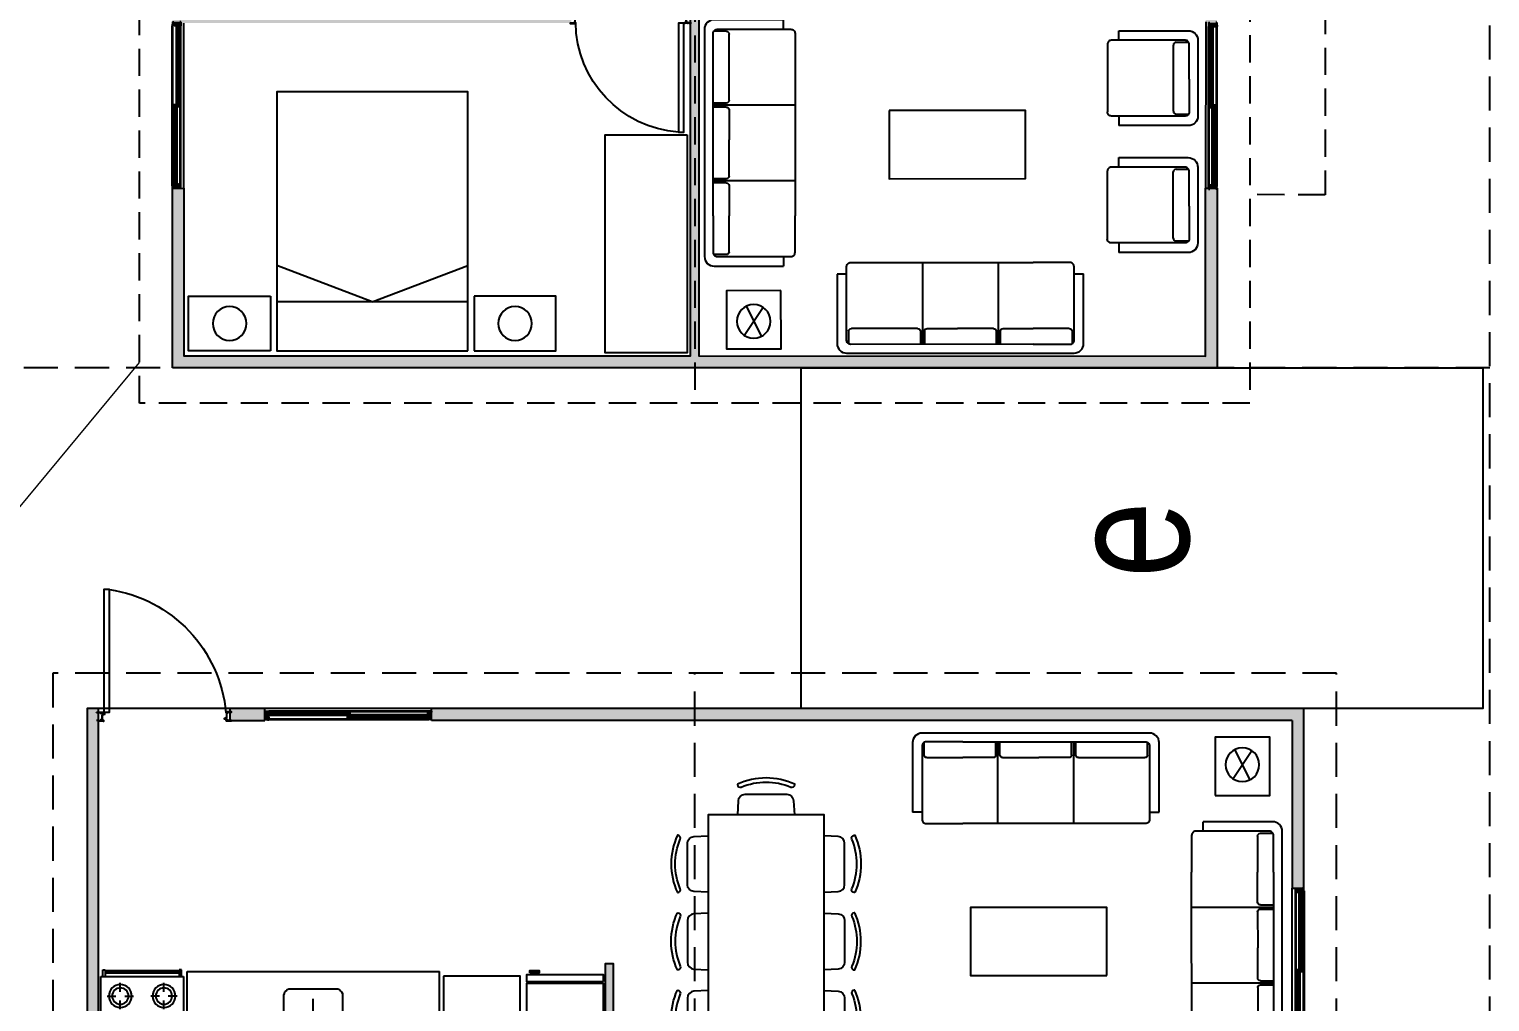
# Model space of a CAD drawing. Header units: inches. Extents: x 203 to 1065, y -1127 to 921.
# Drawn here: x 750.8 to 761.51, y 653.99 to 661.13 of the extents above; entities that cross this region are included whole.
import ezdxf

# ---------------------------------------------------------------- set-up
doc = ezdxf.new("R2010")
doc.units = ezdxf.units.IN
doc.header["$MEASUREMENT"] = 0
doc.linetypes.add('DASHED2', pattern=[0.375, 0.25, -0.125])
doc.linetypes.add('HIDDEN', pattern=[0.375, 0.25, -0.125])
for name, color, linetype in [('4-PUERTA', 3, 'Continuous'), ('4-Ventana', 7, 'Continuous'), ('7-TECHO', 3, 'Continuous'), ('8-MUROS', 4, 'Continuous'), ('9-Equipamiento', 8, 'Continuous'), ('CURVAS', 32, 'Continuous'), ('D2', 40, 'Continuous'), ('D4', 210, 'Continuous'), ('Estacionamiento', 8, 'Continuous'), ('Mobiliario', 8, 'Continuous')]:
    doc.layers.add(name, color=color, linetype=linetype)
doc.layers.add('Limite terrenos', color=2, linetype='DASHED2', transparency=0.4)
doc.styles.add('TECHNICLITE', font='techl___.ttf')

# ---------------------------------------------------------------- blocks, each defined once
blk = doc.blocks.new('PERFIL VENTANA')
for p, q in [((0, 0.03), (0.019, 0.03)), ((0, 0.03), (0, 0.022)), ((0.001, 0.022), (0, 0.022)), ((0.001, 0.028), (0.001, 0.022)), ((0.001, 0.028), (0.007, 0.028)), ((0.007, -0.028), (0.007, 0.028)), ((0.008, 0.013), (0.008, 0.028)), ((0.008, 0.028), (0.02, 0.028)), ((0.008, 0.013), (0.028, 0.013)), ((0.008, -0.012), (0.008, 0.012)), ((0.008, 0.012), (0.029, 0.012)), ((0.019, 0.034), (0.03, 0.034)), ((0.019, 0.034), (0.019, 0.03)), ((0.02, 0.032), (0.02, 0.028)), ((0.02, 0.032), (0.03, 0.032)), ((0.023, 0.017), (0.023, 0.018)), ((0.023, 0.018), (0.029, 0.018)), ((0.023, 0.017), (0.028, 0.017)), ((0.03, 0.034), (0.03, 0.032)), ((0.001, -0.022), (0, -0.022)), ((0, -0.03), (0, -0.022)), ((0, -0.03), (0.03, -0.03)), ((0.001, -0.028), (0.001, -0.022)), ((0.001, -0.028), (0.007, -0.028)), ((0.008, -0.012), (0.029, -0.012)), ((0.008, -0.028), (0.008, -0.013)), ((0.008, -0.013), (0.028, -0.013)), ((0.008, -0.028), (0.019, -0.028)), ((0.02, -0.026), (0.019, -0.026)), ((0.019, -0.028), (0.019, -0.026)), ((0.02, -0.028), (0.02, -0.026)), ((0.02, -0.028), (0.03, -0.028)), ((0.023, -0.017), (0.023, -0.018)), ((0.023, -0.017), (0.028, -0.017)), ((0.023, -0.018), (0.029, -0.018)), ((0.03, -0.03), (0.03, -0.028))]:
    blk.add_line(p, q)
for centre, radius, start, end in [((0.026, 0.015), 0.00298, 322.3763, 37.6237), ((0.026, 0.015), 0.00441, 312.5645, 47.4355), ((0.026, -0.015), 0.00298, 322.3763, 37.6237), ((0.026, -0.015), 0.00441, 312.5645, 47.4355)]:
    blk.add_arc(centre, radius, start, end)
blk = doc.blocks.new('PERFIL VENTANA2')
for p, q in [((0, 0.007), (-0.033, 0.007)), ((-0.033, 0.007), (-0.033, 0.005)), ((-0.033, 0.005), (-0.032, 0.005)), ((-0.033, 0), (-0.032, 0)), ((-0.033, -0.007), (-0.033, 0)), ((-0.023, 0.006), (-0.032, 0.006)), ((-0.032, 0.006), (-0.032, 0.005)), ((-0.032, -0.006), (-0.032, 0)), ((-0.023, -0.006), (-0.023, 0.006)), ((-0.021, -0.006), (-0.021, 0.006)), ((-0.009, 0.006), (-0.021, 0.006)), ((-0.009, -0.006), (-0.009, 0.006)), ((-0.007, -0.006), (-0.007, 0.006)), ((-0.001, 0.006), (-0.007, 0.006)), ((-0.001, 0.006), (-0.001, -0.006)), ((0, 0.007), (0, -0.007)), ((0, -0.007), (-0.033, -0.007)), ((-0.023, -0.006), (-0.032, -0.006)), ((-0.009, -0.006), (-0.021, -0.006)), ((-0.001, -0.006), (-0.007, -0.006))]:
    blk.add_line(p, q)
blk = doc.blocks.new('VENTANA C1')
for p, q in [((0.017, 0.022), (0.017, 0.019)), ((0.017, 0.022), (0.05, 0.022)), ((0.017, 0.019), (0.018, 0.019)), ((0.017, 0.011), (0.018, 0.011)), ((0.017, 0.011), (0.017, 0.007)), ((0.017, 0.007), (0.05, 0.007)), ((0.018, 0.021), (0.018, 0.019)), ((0.018, 0.021), (0.031, 0.021)), ((0.018, 0.011), (0.018, 0.009)), ((0.018, 0.009), (0.031, 0.009)), ((0.031, 0.009), (0.031, 0.021)), ((0.032, 0.009), (0.032, 0.021)), ((0.032, 0.021), (0.038, 0.021)), ((0.032, 0.009), (0.038, 0.009)), ((0.038, 0.009), (0.038, 0.021)), ((0.04, 0.009), (0.04, 0.021)), ((0.04, 0.021), (0.049, 0.021)), ((0.04, 0.009), (0.049, 0.009)), ((0.049, 0.021), (0.049, 0.02)), ((0.05, 0.02), (0.049, 0.02)), ((0.05, 0.015), (0.049, 0.015)), ((0.049, 0.009), (0.049, 0.015)), ((0.05, 0.022), (0.05, 0.02)), ((0.05, 0.007), (0.05, 0.015)), ((1.168, -0.007), (1.168, -0.015)), ((1.201, -0.007), (1.168, -0.007)), ((1.168, -0.02), (1.169, -0.02)), ((1.168, -0.022), (1.168, -0.02)), ((1.201, -0.022), (1.168, -0.022)), ((1.169, -0.009), (1.169, -0.015)), ((1.178, -0.009), (1.169, -0.009)), ((1.169, -0.021), (1.169, -0.02)), ((1.178, -0.021), (1.169, -0.021)), ((1.178, -0.009), (1.178, -0.021)), ((1.18, -0.009), (1.18, -0.021)), ((1.186, -0.009), (1.18, -0.009)), ((1.186, -0.021), (1.18, -0.021)), ((1.186, -0.009), (1.186, -0.021)), ((1.2, -0.009), (1.187, -0.009)), ((1.187, -0.009), (1.187, -0.021)), ((1.2, -0.021), (1.187, -0.021)), ((1.2, -0.011), (1.2, -0.009)), ((1.201, -0.011), (1.2, -0.011)), ((1.2, -0.021), (1.2, -0.019)), ((1.201, -0.019), (1.2, -0.019)), ((1.201, -0.011), (1.201, -0.007)), ((1.201, -0.022), (1.201, -0.019))]:
    blk.add_line(p, q)
for points in [[(0.607, 0.006), (0.615, 0.006), (0.615, -0.007), (0.607, -0.007)], [(0.608, 0.005), (0.614, 0.005), (0.614, -0.005), (0.608, -0.005)]]:
    blk.add_lwpolyline(points, close=True)
at = {"layer": '4-Ventana', "color": 8}
for p, q in [((0.008, 0.003), (0.607, 0.003)), ((0.02, 0.028), (1.202, 0.028)), ((0.03, 0.034), (1.192, 0.034)), ((0.615, 0.003), (1.214, 0.003)), ((0.008, -0.003), (0.607, -0.003)), ((0.02, -0.026), (1.202, -0.026)), ((0.03, -0.03), (1.192, -0.03)), ((0.615, -0.003), (1.214, -0.003))]:
    blk.add_line(p, q, dxfattribs=at)
at = {"layer": '4-Ventana'}
for points in [[(0.046, 0.02), (0.587, 0.02), (0.587, 0.015), (0.046, 0.015)], [(0.625, -0.015), (1.174, -0.015), (1.174, -0.02), (0.625, -0.02)]]:
    blk.add_lwpolyline(points, close=True, dxfattribs=at)
for name, p in [('PERFIL VENTANA', (0, 0)), ('PERFIL VENTANA2', (0.615, 0.015))]:
    blk.add_blockref(name, p)
at = {"xscale": -1}
blk.add_blockref('PERFIL VENTANA', (1.222, 0), dxfattribs=at)
at = {"rotation": 180}
blk.add_blockref('PERFIL VENTANA2', (0.598, -0.015), dxfattribs=at)
blk = doc.blocks.new('PERFIL PUERTA 1')
for p, q in [((-0.002, 0.04), (0.005, 0.04)), ((-0.002, 0.001), (-0.002, 0.002)), ((0, 0), (-0.002, 0)), ((-0.002, 0), (-0.002, 0)), ((0, 0), (-0.002, 0)), ((0, 0.038), (0.005, 0.038)), ((0, 0.032), (0, 0.038)), ((0, 0.032), (0.041, 0.032)), ((0, 0.024), (0, 0.031)), ((0.042, 0.031), (0, 0.031)), ((0, 0.024), (0.01, 0.024)), ((0, 0.013), (0, 0.023)), ((0.01, 0.023), (0, 0.023)), ((0, 0.009), (0, 0.014)), ((0, 0.001), (0, 0.009)), ((0, 0.001), (0.001, 0.001)), ((0, 0), (0, -0.009)), ((0.001, 0.001), (0.001, -0.009)), ((0.005, 0.038), (0.005, 0.04)), ((0.01, 0.023), (0.01, 0.024)), ((0.037, 0.038), (0.037, 0.04)), ((0.037, 0.04), (0.048, 0.04)), ((0.037, 0.038), (0.041, 0.038)), ((0.041, 0.032), (0.041, 0.038)), ((0.042, 0.031), (0.042, 0.038)), ((0.042, 0.038), (0.058, 0.038)), ((0.046, 0.055), (0.049, 0.055)), ((0.046, 0.052), (0.046, 0.055)), ((0.046, 0.052), (0.047, 0.052)), ((0.046, 0.046), (0.046, 0.049)), ((0.046, 0.049), (0.047, 0.049)), ((0.046, 0.046), (0.048, 0.046)), ((0.047, 0.053), (0.048, 0.053)), ((0.047, 0.052), (0.047, 0.053)), ((0.047, 0.048), (0.047, 0.049)), ((0.047, 0.048), (0.048, 0.048)), ((0.048, 0.048), (0.048, 0.053)), ((0.048, 0.04), (0.048, 0.046)), ((0.049, 0.04), (0.049, 0.055)), ((0.049, 0.04), (0.059, 0.04)), ((0.05, 0.023), (0.05, 0.024)), ((0.05, 0.024), (0.058, 0.024)), ((0.058, 0.023), (0.05, 0.023)), ((0.056, 0.001), (0.058, 0.001)), ((0.056, 0.001), (0.056, -0.009)), ((0.057, 0.031), (0.057, 0.032)), ((0.057, 0.032), (0.058, 0.032)), ((0.058, 0.031), (0.057, 0.031)), ((0.058, 0.032), (0.058, 0.038)), ((0.058, 0.024), (0.058, 0.031)), ((0.058, 0.013), (0.058, 0.023)), ((0.058, 0.009), (0.058, 0.014)), ((0.058, 0.001), (0.058, 0.009)), ((0.058, 0), (0.058, -0.009)), ((0.058, 0), (0.059, 0)), ((0.059, 0), (0.058, 0)), ((0.059, 0), (0.059, 0)), ((0, -0.009), (0.001, -0.009)), ((0.056, -0.009), (0.058, -0.009))]:
    blk.add_line(p, q)
for radius in [0.00228, 0.00128]:
    blk.add_circle((-0.002, 0.042), radius)
for centre, radius, start, end in [((-0.006, 0.008), 0.004, 15.4778, 15.4778), ((-0.006, 0.04), 0.004, 344.5222, 353.5674), ((-0.001, 0.039), 0.000208, 164.5222, 254.3626), ((-0.002, 0.038), 0.000926, 315.0751, 43.9996), ((-0.001, 0.038), 0.000208, 108.652, 250.079), ((-0.002, 0.037), 0.000926, 316.0004, 45.3053), ((-0.002, 0.035), 0.000926, 315.0751, 47.463), ((-0.001, 0.036), 0.000208, 105.6374, 242.4915), ((-0.002, 0.033), 0.000926, 316.0004, 45.3053), ((-0.001, 0.034), 0.000208, 108.652, 250.079), ((-0.006, 0.032), 0.004, 359.3447, 0.6553), ((-0.001, 0.033), 0.000208, 105.6374, 180.6553), ((-0.002, 0.032), 0.000926, 315.0751, 43.9996), ((-0.001, 0.032), 0.000208, 179.3447, 254.3626), ((-0.002, 0.03), 0.000926, 316.0004, 45.3053), ((-0.001, 0.031), 0.000208, 108.652, 250.079), ((-0.001, 0.029), 0.000208, 105.6374, 242.4915), ((-0.002, 0.028), 0.000926, 315.0751, 47.463), ((-0.001, 0.027), 0.000208, 108.652, 250.079), ((-0.002, 0.026), 0.000926, 316.0004, 45.3053), ((-0.006, 0.024), 0.004, 0, 15.4778), ((-0.001, 0.026), 0.000208, 105.6374, 195.4778), ((-0.006, 0.024), 0.004, 344.5222, 0), ((-0.001, 0.023), 0.000208, 164.5222, 254.3626), ((-0.002, 0.023), 0.000926, 315.0751, 43.9996), ((-0.001, 0.022), 0.000208, 108.652, 250.079), ((-0.002, 0.021), 0.000926, 316.0004, 45.3053), ((-0.002, 0.019), 0.000926, 315.0751, 47.463), ((-0.001, 0.02), 0.000208, 105.6374, 242.4915), ((-0.002, 0.017), 0.000926, 316.0004, 45.3053), ((-0.001, 0.018), 0.000208, 108.652, 250.079), ((-0.001, 0.017), 0.000208, 105.6374, 195.4778), ((-0.006, 0.015), 0.004, 8.6374, 15.4778), ((-0.001, 0.016), 0.000208, 164.5222, 254.3626), ((-0.006, 0.017), 0.004, 344.5222, 351.3626), ((-0.002, 0.015), 0.000926, 315.0751, 43.9996), ((-0.001, 0.014), 0.000208, 108.652, 250.079), ((-0.002, 0.013), 0.000926, 316.0004, 45.3053), ((-0.002, 0.011), 0.000926, 315.0751, 47.463), ((-0.001, 0.012), 0.000208, 105.6374, 242.4915), ((-0.001, 0.01), 0.000208, 108.652, 250.079), ((-0.002, 0.01), 0.000926, 316.0004, 45.3053), ((-0.001, 0.009), 0.000208, 164.5222, 254.3626), ((-0.001, 0.009), 0.000208, 105.6374, 195.4778), ((-0.002, 0.008), 0.000926, 315.0751, 43.9996), ((-0.002, 0.006), 0.000926, 316.0004, 45.3053), ((-0.001, 0.007), 0.000208, 108.652, 250.079), ((-0.001, 0.005), 0.000208, 105.6374, 242.4915), ((-0.002, 0.004), 0.000926, 315.0751, 47.463), ((-0.001, 0.003), 0.000208, 108.652, 250.079), ((-0.002, 0.003), 0.000926, 316.0004, 45.3053), ((-0.001, 0.002), 0.000208, 105.6374, 195.4778), ((-0.006, 0), 0.004, 0, 15.4778), ((0.063, 0.04), 0.004, 186.4326, 195.4778), ((0.06, 0.038), 0.000926, 136.0004, 224.9249), ((0.059, 0.039), 0.000208, 285.6374, 15.4778), ((0.059, 0.038), 0.000208, 289.921, 71.348), ((0.06, 0.037), 0.000926, 134.6947, 223.9996), ((0.059, 0.036), 0.000208, 297.5085, 74.3626), ((0.06, 0.035), 0.000926, 132.537, 224.9249), ((0.059, 0.034), 0.000208, 289.921, 71.348), ((0.06, 0.033), 0.000926, 134.6947, 223.9996), ((0.059, 0.033), 0.000208, 359.3447, 74.3626), ((0.059, 0.032), 0.000208, 285.6374, 0.6553), ((0.06, 0.032), 0.000926, 136.0004, 224.9249), ((0.059, 0.031), 0.000208, 289.921, 71.348), ((0.06, 0.03), 0.000926, 134.6947, 223.9996), ((0.06, 0.028), 0.000926, 132.537, 224.9249), ((0.059, 0.029), 0.000208, 297.5085, 74.3626), ((0.06, 0.026), 0.000926, 134.6947, 223.9996), ((0.059, 0.027), 0.000208, 289.921, 71.348), ((0.059, 0.026), 0.000208, 344.5222, 74.3626), ((0.063, 0.024), 0.004, 164.5222, 180), ((0.059, 0.024), 0.000208, 285.6374, 15.4778), ((0.06, 0.023), 0.000926, 136.0004, 224.9249), ((0.063, 0.025), 0.004, 186.4326, 195.4778), ((0.059, 0.022), 0.000208, 289.921, 71.348), ((0.06, 0.021), 0.000926, 134.6947, 223.9996), ((0.059, 0.02), 0.000208, 297.5085, 74.3626), ((0.06, 0.02), 0.000926, 132.537, 224.9249), ((0.059, 0.019), 0.000208, 289.921, 71.348), ((0.06, 0.018), 0.000926, 134.6947, 223.9996), ((0.06, 0.016), 0.000926, 136.0004, 224.9249), ((0.059, 0.017), 0.000208, 285.6374, 0.6553), ((0.059, 0.017), 0.000208, 359.3447, 74.3626), ((0.06, 0.014), 0.000926, 134.6947, 223.9996), ((0.059, 0.015), 0.000208, 289.921, 71.348), ((0.059, 0.014), 0.000208, 297.5085, 74.3626), ((0.06, 0.013), 0.000926, 132.537, 224.9249), ((0.059, 0.012), 0.000208, 289.921, 71.348), ((0.06, 0.011), 0.000926, 134.6947, 223.9996), ((0.063, 0.009), 0.004, 164.5222, 180), ((0.059, 0.01), 0.000208, 344.5222, 74.3626), ((0.063, 0.009), 0.004, 180, 195.4778), ((0.059, 0.008), 0.000208, 285.6374, 15.4778), ((0.06, 0.007), 0.000926, 136.0004, 224.9249), ((0.059, 0.006), 0.000208, 289.921, 71.348), ((0.06, 0.006), 0.000926, 134.6947, 223.9996), ((0.059, 0.005), 0.000208, 297.5085, 74.3626), ((0.06, 0.004), 0.000926, 132.537, 224.9249), ((0.06, 0.002), 0.000926, 134.6947, 223.9996), ((0.059, 0.003), 0.000208, 289.921, 71.348), ((0.059, 0.001), 0.000208, 344.5222, 74.3626), ((0.063, 0), 0.004, 164.5222, 180), ((0.064, 0.032), 0.004, 179.3447, 180.6553), ((0.064, 0.017), 0.004, 179.3447, 180.6553)]:
    blk.add_arc(centre, radius, start, end)
blk = doc.blocks.new('PERFIL PUERTA')
blk.add_lwpolyline([(0.026, -0.008), (0.026, -0.009), (0.025, -0.008), (0.025, -0.009), (0.024, -0.008), (0.024, -0.009), (0.023, -0.008), (0.023, -0.009), (0.022, -0.008), (0.022, -0.009), (0.021, -0.008), (0.021, -0.009), (0.02, -0.008), (0.02, -0.009), (0.019, -0.008), (0.019, -0.009), (0.018, -0.008), (0.018, -0.009), (0.017, -0.008), (0.017, -0.009), (0.016, -0.008), (0.016, -0.009), (0.015, -0.008), (0.015, -0.009), (0.005, -0.009), (0.004, -0.008), (0.004, -0.009), (0.003, -0.008), (0.003, -0.009), (0.002, -0.008), (0.002, -0.009), (0.001, -0.008), (0.001, -0.009), (0, -0.008), (0, -0.009), (-0.001, -0.008), (-0.001, -0.009), (-0.002, -0.008), (-0.002, -0.009), (-0.003, -0.008), (-0.003, -0.009), (-0.004, -0.008), (-0.004, -0.009), (-0.005, -0.008), (-0.005, -0.009), (-0.006, -0.008), (-0.006, -0.009), (-0.007, -0.008), (-0.007, -0.009), (-0.011, -0.009), (-0.011, -0.012), (-0.008, -0.012, -0.414214), (-0.007, -0.013), (-0.007, -0.013), (-0.016, -0.013, 0.414214), (-0.017, -0.014), (-0.017, -0.019), (-0.015, -0.019), (-0.015, -0.021, -1), (-0.016, -0.021), (-0.016, -0.02), (-0.017, -0.02), (-0.017, -0.026), (-0.016, -0.026), (-0.016, -0.025, -1), (-0.015, -0.025), (-0.015, -0.027), (-0.018, -0.027, -0.414214), (-0.019, -0.026), (-0.019, -0.014, 0.414214), (-0.02, -0.013), (-0.032, -0.013), (-0.032, -0.012, 0.194303), (-0.033, -0.011, 0.403853), (-0.033, -0.008, 0.403853), (-0.033, -0.006, 0.403853), (-0.033, -0.003, 0.403853), (-0.033, -0.001, 0.403853), (-0.033, 0.002, 0.403853), (-0.033, 0.004, 0.403853), (-0.033, 0.007, 0.403853), (-0.033, 0.009, 0.403853), (-0.033, 0.012, 0.403853), (-0.033, 0.014, 0.403853), (-0.033, 0.017, 0.403853), (-0.033, 0.019, 0.403853), (-0.033, 0.022, 0.403853), (-0.033, 0.024, 0.194303), (-0.032, 0.026), (-0.032, 0.027), (-0.031, 0.027), (-0.031, 0.017), (-0.031, 0.001, 0.414214), (-0.03, 0), (-0.025, 0, -0.414214), (-0.025, -0.001), (-0.025, -0.001, -0.414214), (-0.025, -0.001), (-0.031, -0.001), (-0.031, -0.007), (-0.029, -0.007), (-0.029, -0.008), (-0.03, -0.008, 0.414214), (-0.031, -0.009), (-0.031, -0.011, 0.414214), (-0.03, -0.012), (-0.013, -0.012, 0.414214), (-0.012, -0.011), (-0.012, -0.009), (-0.012, -0.008, -0.414214), (-0.011, -0.007), (0.031, -0.007), (0.031, -0.001), (0.025, -0.001, -0.414214), (0.025, -0.001), (0.025, -0.001, -0.414214), (0.025, 0), (0.03, 0, 0.414214), (0.031, 0.001), (0.031, 0.017), (0.031, 0.027), (0.032, 0.027), (0.032, 0.026, 0.194303), (0.033, 0.024, 0.403853), (0.033, 0.022, 0.403853), (0.033, 0.019, 0.403853), (0.033, 0.017, 0.403853), (0.033, 0.014, 0.403853), (0.033, 0.012, 0.403853), (0.033, 0.009, 0.403853), (0.033, 0.007, 0.403853), (0.033, 0.004, 0.403853), (0.033, 0.002, 0.403853), (0.033, -0.001, 0.403853), (0.033, -0.003, 0.403853), (0.033, -0.006, 0.403853), (0.033, -0.008, 0.403853), (0.033, -0.011, 0.194303), (0.032, -0.012), (0.032, -0.013), (0.026, -0.013), (0.026, -0.013, -0.414214), (0.027, -0.012), (0.031, -0.012), (0.031, -0.009), (0.027, -0.009)], format="xyb", close=True)
blk = doc.blocks.new('PUERTA 80 C1')
blk.add_lwpolyline([(-0.047, 0.06), (-0.087, 0.06), (-0.087, 0.86), (-0.047, 0.86)], close=True)
at = {"layer": '4-PUERTA', "color": 9}
blk.add_arc((-0.028, 0.049), 0.813, 94.1302, 179.4639, dxfattribs=at)
at = {"rotation": 90}
blk.add_blockref('PERFIL PUERTA', (-0.855, 0.03), dxfattribs=at)
at = {"xscale": -1, "rotation": 90}
blk.add_blockref('PERFIL PUERTA 1', (0, 0.059), dxfattribs=at)
blk = doc.blocks.new('1sillon3c')
at = {"color": 0}
for p, q in [((0.58, 0.834), (0.58, 0.904)), ((0.16, 0.819), (0.071, 0.819)), ((0.18, 0.799), (0.18, 0.534)), ((0.18, 0.313), (0.18, 0.534)), ((0.16, 0.293), (0.064, 0.293)), ((0.664, 0.278), (0.064, 0.278)), ((0.16, 0.263), (0.071, 0.263)), ((0.18, 0.243), (0.18, -0.022)), ((0.18, -0.243), (0.18, -0.022)), ((0.16, -0.263), (0.064, -0.263)), ((0.664, -0.278), (0.064, -0.278)), ((0.16, -0.293), (0.064, -0.293)), ((0.18, -0.313), (0.18, -0.799)), ((0.16, -0.819), (0.071, -0.819)), ((0.58, -0.834), (0.58, -0.904))]:
    blk.add_line(p, q, dxfattribs=at)
for points in [[(0.58, -0.904), (0.07, -0.904, -0.414214), (0, -0.834), (0, 0.834), (0, 0.834, -0.414214), (0.07, 0.904), (0.58, 0.904, -0.42137)], [(0.064, 0.534), (0.064, 0.804, -0.414214), (0.094, 0.834), (0.634, 0.834, -0.414214), (0.664, 0.804)], [(0.664, 0.804), (0.664, 0.534, -0.37482)], [(0.064, 0.534), (0.064, -0.804, 0.414214), (0.094, -0.834), (0.634, -0.834, 0.414214), (0.664, -0.804)], [(0.664, -0.804), (0.664, 0.534, 0.129153)]]:
    blk.add_lwpolyline(points, format="xyb", dxfattribs=at)
for centre, start, end in [((0.16, 0.799), 0, 90), ((0.16, 0.313), 270, 0), ((0.16, 0.243), 0, 90), ((0.16, -0.243), 270, 0), ((0.16, -0.313), 0, 90), ((0.16, -0.799), 270, 0)]:
    blk.add_arc(centre, 0.02, start, end, dxfattribs=at)
blk = doc.blocks.new('sillon solo')
at = {"layer": '9-Equipamiento'}
for p, q in [((-0.278, 0.579), (-0.348, 0.579)), ((0.278, 0.58), (0.348, 0.58)), ((-0.263, 0.16), (-0.263, 0.064)), ((-0.243, 0.18), (0.243, 0.18)), ((0.263, 0.16), (0.263, 0.071))]:
    blk.add_line(p, q, dxfattribs=at)
for points in [[(-0.008, 0.064), (-0.248, 0.064, -0.414214), (-0.278, 0.094), (-0.278, 0.634, -0.414214), (-0.248, 0.664)], [(0.248, 0.664), (-0.248, 0.664, 0.129153)], [(-0.008, 0.064), (0.248, 0.064, 0.414214), (0.278, 0.094), (0.278, 0.634, 0.414214), (0.248, 0.664)], [(0.348, 0.58), (0.348, 0.07, -0.414214), (0.278, 0), (-0.278, 0), (-0.278, 0, -0.414214), (-0.348, 0.07), (-0.348, 0.579, -0.42137)]]:
    blk.add_lwpolyline(points, format="xyb", dxfattribs=at)
for centre, start, end in [((-0.243, 0.16), 90.0034, 180.0034), ((0.243, 0.16), 0.0034, 90.0034)]:
    blk.add_arc(centre, 0.02, start, end, dxfattribs=at)
blk = doc.blocks.new('2 Dorm')
at = {"layer": '8-MUROS'}
h = blk.add_hatch(color=252, dxfattribs=at)
h.dxf.hatch_style = 1
h.paths.add_polyline_path([(6.513, -7.547), (6.467, -4.95), (3.553, -5.001), (3.553, -5.001), (3.554, -5.061), (6.382, -5.011), (6.425, -7.465), (5.194, -7.487), (5.196, -7.57)])
h.paths.add_polyline_path([(2.721, -7.53), (2.671, -4.69), (2.611, -4.691), (2.662, -7.615), (3.984, -7.592), (3.983, -7.508)])
h.paths.add_polyline_path([(0.219, -7.574), (0.154, -3.858), (2.659, -3.814), (2.658, -3.754), (0.153, -3.798), (0.088, -0.082), (1.318, -0.061), (1.317, 0.023), (0, 0), (0.134, -7.659), (1.45, -7.636), (1.449, -7.552)])
h.paths.add_polyline_path([(3.568, -4.226), (3.628, -4.225), (3.62, -3.797), (6.391, -3.749), (6.446, -3.748), (6.445, -3.688), (3.559, -3.738)])
h.paths.add_polyline_path([(3.775, -0.018), (3.842, -0.017), (3.84, 0.067), (3.774, 0.066)])
h.paths.add_polyline_path([(2.53, -0.04), (2.825, -0.034), (2.824, 0.049), (2.529, 0.044)])
h.paths.add_polyline_path([(6.294, 0.026), (6.316, -1.216), (6.402, -1.214), (6.379, 0.111), (5.062, 0.088), (5.064, 0.005)])
at = {"layer": '7-TECHO', "linetype": 'HIDDEN', "ltscale": 0.8}
for p, q in [((3.834, 0.861), (1.256, 0.816)), ((1.256, 0.816), (1.266, 0.263)), ((6.634, 0.357), (-0.263, 0.236)), ((-0.263, 0.236), (-0.121, -7.904)), ((6.705, -3.714), (-0.192, -3.834)), ((-0.121, -7.904), (6.776, -7.784))]:
    blk.add_line(p, q, dxfattribs=at)
at = {"layer": '8-MUROS', "color": 251}
for p, q in [((2.54, -0.039), (1.318, -0.061)), ((1.449, -7.552), (2.661, -7.531))]:
    blk.add_line(p, q, dxfattribs=at)
at = {"layer": '8-MUROS', "color": 4}
blk.add_lwpolyline([(0.134, -7.659), (1.45, -7.636), (1.449, -7.552), (0.219, -7.574), (0.154, -3.858), (2.659, -3.814), (2.658, -3.754), (0.153, -3.798), (0.088, -0.082), (1.318, -0.061), (1.317, 0.023), (0, 0), (0.134, -7.659)], dxfattribs=at)
at = {"layer": 'Mobiliario'}
for p, q in [((0.512, -3.445), (0.288, -3.337)), ((0.298, -3.462), (0.502, -3.32)), ((0.62, -5.438), (0.22, -5.445)), ((0.581, -5.485), (0.605, -6.885)), ((0.593, -6.185), (0.846, -5.481)), ((0.593, -6.185), (0.871, -6.88)), ((0.646, -6.931), (0.246, -6.938))]:
    blk.add_line(p, q, dxfattribs=at)
for points in [[(1.929, -2.371), (1.429, -2.38), (1.412, -1.38), (1.912, -1.371)], [(0.622, -3.187), (0.628, -3.587), (0.202, -3.594), (0.195, -3.194)], [(1.777, -3.856), (0.177, -3.884), (0.188, -4.484), (1.787, -4.456)], [(0.221, -5.491), (2.12, -5.458), (2.145, -6.858), (0.245, -6.891)]]:
    blk.add_lwpolyline(points, close=True, dxfattribs=at)
for points in [[(0.22, -5.445), (0.209, -4.845), (0.609, -4.838), (0.62, -5.438)], [(0.246, -6.938), (0.256, -7.538), (0.656, -7.531), (0.646, -6.931)]]:
    blk.add_lwpolyline(points, dxfattribs=at)
for centre in [(0.4, -3.391), (0.415, -5.141), (0.451, -7.234)]:
    blk.add_circle(centre, 0.124, dxfattribs=at)
at = {"layer": '4-PUERTA', "rotation": 90.99999999999994}
blk.add_blockref('PUERTA 80 C1', (2.656, -3.816), dxfattribs=at)
at = {"layer": '4-Ventana', "rotation": 1.000000000000049}
blk.add_blockref('VENTANA C1', (1.312, -0.009), dxfattribs=at)
at = {"layer": '4-Ventana', "xscale": -1, "rotation": 181}
blk.add_blockref('VENTANA C1', (1.45, -7.604), dxfattribs=at)
at = {"layer": 'Mobiliario', "xscale": -1, "rotation": 181}
for p in [(2.127, -0.103), (1.196, -0.12)]:
    blk.add_blockref('sillon solo', p, dxfattribs=at)
at = {"layer": 'Mobiliario'}
for p, rotation in [((0.141, -1.88), 0.9932765473327502), ((1.715, -3.729), 90.99327654733273)]:
    blk.add_blockref('1sillon3c', p, dxfattribs=dict(at, rotation=rotation))
blk = doc.blocks.new('PUERTA 90')
at = {"layer": '4-PUERTA'}
blk.add_lwpolyline([(-0.045, 0.03), (-0.085, 0.03), (-0.085, 0.93), (-0.045, 0.93)], close=True, dxfattribs=at)
at = {"layer": '4-PUERTA', "color": 252}
blk.add_arc((0.063, -0.066), 1.007, 98.4244, 174.7413, dxfattribs=at)
at = {"rotation": 90}
for name, p in [('PERFIL PUERTA', (-0.953, 0)), ('PERFIL PUERTA 1', (0, -0.031))]:
    blk.add_blockref(name, p, dxfattribs=at)
blk = doc.blocks.new('COCINA1')
at = {"linetype": 'Continuous'}
for p, q in [((0, 0.304), (0, -0.304)), ((0.52, 0.304), (0, 0.304)), ((0.08, 0.304), (0.08, -0.304)), ((0.184, 0.24), (0.184, 0.184)), ((0.376, 0.256), (0.376, 0.192)), ((0.52, -0.304), (0.52, 0.304)), ((0.52, 0.288), (0.568, 0.288)), ((0.568, 0.272), (0.52, 0.272)), ((0.544, 0.272), (0.544, -0.272)), ((0.552, -0.272), (0.552, 0.272)), ((0.56, 0.272), (0.56, -0.272)), ((0.568, 0.288), (0.568, 0.272)), ((0.104, 0.16), (0.16, 0.16)), ((0.184, 0.136), (0.184, 0.08)), ((0.208, 0.16), (0.264, 0.16)), ((0.28, 0.16), (0.344, 0.16)), ((0.376, 0.128), (0.376, 0.064)), ((0.408, 0.16), (0.472, 0.16)), ((0.184, -0.136), (0.184, -0.08)), ((0.376, -0.128), (0.376, -0.064)), ((0.104, -0.16), (0.16, -0.16)), ((0.184, -0.24), (0.184, -0.184)), ((0.208, -0.16), (0.264, -0.16)), ((0.28, -0.16), (0.344, -0.16)), ((0.376, -0.256), (0.376, -0.192)), ((0.408, -0.16), (0.472, -0.16)), ((0, -0.304), (0.52, -0.304)), ((0.568, -0.272), (0.52, -0.272)), ((0.52, -0.288), (0.568, -0.288)), ((0.568, -0.288), (0.568, -0.272))]:
    blk.add_line(p, q, dxfattribs=at)
for centre, radius in [((0.184, 0.16), 0.068), ((0.376, 0.16), 0.084), ((0.376, 0.16), 0.06), ((0.184, 0.16), 0.044), ((0.184, -0.16), 0.068), ((0.376, -0.16), 0.084), ((0.376, -0.16), 0.06), ((0.184, -0.16), 0.044)]:
    blk.add_circle(centre, radius, dxfattribs=at)
blk = doc.blocks.new('HEL1-PL')
for points in [[(2, -41), (73, -41), (73, 41), (2, 41)], [(75, -41), (82, -41), (82, 41), (75, 41)], [(84.3, 37.3), (86.6, 37.3), (86.6, 27.4), (84.3, 27.4)]]:
    blk.add_lwpolyline(points, close=True)
blk = doc.blocks.new('4 Dorm')
h = blk.add_hatch(color=8)
h.dxf.hatch_style = 1
h.paths.add_polyline_path([(-4.465, 10.238), (-8.922, 10.238), (-8.922, 8.849), (-8.838, 8.849), (-8.838, 10.151), (-5.519, 10.151), (-5.519, 8.498), (-5.459, 8.498), (-5.459, 8.544), (-4.518, 8.544), (-4.518, 8.497), (-4.465, 8.497), (-4.465, 8.604), (-5.459, 8.604), (-5.459, 10.151), (-4.465, 10.151)])
h.paths.add_polyline_path([(0, 10.238), (-4.465, 10.238), (-4.465, 10.151), (-1.358, 10.151), (-1.358, 8.849), (-1.274, 8.849), (-1.274, 10.151), (0, 10.151)])
h.paths.add_polyline_path([(-0.032, 10.151), (-0.069, 10.151), (-0.069, 10.011), (-0.032, 10.011)], flags=17)
h.paths.add_polyline_path([(-0.109, 10.151), (-0.146, 10.151), (-0.146, 10.011), (-0.109, 10.011)], flags=17)
h.paths.add_polyline_path([(-1.274, 7.637), (-1.338, 7.637), (-4.465, 7.637), (-4.465, 7.577), (-1.274, 7.577)])
h.paths.add_polyline_path([(-4.465, 7.637), (-4.518, 7.637), (-4.518, 7.577), (-4.465, 7.577)])
h.paths.add_polyline_path([(-5.457, 7.637), (-8.922, 7.637), (-8.922, 6.325), (-8.838, 6.325), (-8.838, 7.577), (-5.457, 7.577)])
h.paths.add_polyline_path([(-5.459, 6.716), (-5.519, 6.716), (-5.519, 5.113), (-8.922, 5.113), (-8.922, 5.053), (-8.922, 3.851), (-8.922, 3.791), (-8.838, 3.791), (-8.838, 3.851), (-8.842, 3.851), (-8.842, 5.053), (-5.519, 5.053), (-5.519, 3.786), (-5.459, 3.786)])
h.paths.add_polyline_path([(-6.324, 3.851), (-8.422, 3.851), (-8.422, 3.791), (-6.433, 3.791), (-6.433, 3.358), (-6.373, 3.358), (-6.373, 3.791), (-6.324, 3.791)])
h.paths.add_polyline_path([(-5.062, 2.589), (-8.422, 2.589), (-8.422, 2.529), (-5.122, 2.529), (-5.122, 1.873), (-5.062, 1.873)])
h.paths.add_polyline_path([(-8.838, 1.317), (-8.838, 2.529), (-8.838, 2.589), (-8.922, 2.589), (-8.922, 2.529), (-8.922, 1.317), (-8.922, 1.024), (-8.922, 0.087), (-8.922, 0), (-8.838, 0), (-8.838, 0.085), (-8.838, 1.024)])
h.paths.add_polyline_path([(-7.618, 0.087), (-7.875, 0.087), (-7.875, 0), (-7.618, 0)])
h.paths.add_polyline_path([(-4.465, 0.087), (-6.396, 0.087), (-6.396, 0), (-4.465, 0)])
h.paths.add_polyline_path([(0, 1.317), (-0.084, 1.317), (-0.084, 0.087), (-4.465, 0.087), (-4.465, 0), (0, 0)])
h.paths.add_polyline_path([(0, 2.579), (-0.084, 2.579), (-0.084, 2.539), (0, 2.539)])
h.paths.add_polyline_path([(0, 5.118), (-0.084, 5.118), (-0.084, 3.801), (0, 3.801)])
h.paths.add_polyline_path([(-1.274, 6.365), (-1.358, 6.365), (-1.358, 5.113), (-4.458, 5.113), (-4.458, 6.716), (-4.465, 6.716), (-4.465, 5.031), (-1.036, 5.031), (-1.036, 5.118), (-1.274, 5.118)])
h.paths.add_polyline_path([(-4.465, 6.716), (-4.518, 6.716), (-4.518, 5.031), (-4.465, 5.031)])
h.paths.add_polyline_path([(-4.458, 8.604), (-4.465, 8.604), (-4.465, 8.497), (-4.458, 8.497)])
at = {"color": 8}
blk.add_line((-7.875, 0), (-8.838, 0), dxfattribs=at)
at = {"layer": '7-TECHO', "linetype": 'HIDDEN'}
for p, q in [((-9.172, -0.259), (-9.172, 10.497)), ((-4.465, 10.251), (-4.465, -0.259)), ((0.241, 10.251), (0.241, -0.259)), ((0.241, -0.259), (-9.172, -0.259))]:
    blk.add_line(p, q, dxfattribs=at)
at = {"layer": '8-MUROS', "color": 252}
for p, q in [((-8.188, 2.529), (-8.188, 1.929)), ((-6.338, 2.529), (-6.338, 1.929)), ((-0.084, 2.539), (-0.084, 1.317)), ((-8.188, 1.929), (-6.338, 1.929)), ((-6.396, 0), (-7.618, 0))]:
    blk.add_line(p, q, dxfattribs=at)
at = {"layer": '8-MUROS'}
for p, q in [((-7.875, 0.087), (-7.618, 0.087)), ((-7.875, 0), (-7.875, 0.087)), ((-7.618, 0.087), (-7.618, 0)), ((-6.396, 0.087), (-6.396, 0)), ((-0.084, 0.087), (-6.396, 0.087))]:
    blk.add_line(p, q, dxfattribs=at)
for points in [[(-8.838, 0.085), (-8.838, 0), (-8.922, 0), (-8.922, 0.087), (-8.922, 1.024), (-8.922, 1.317), (-8.922, 2.529), (-8.922, 2.529), (-8.922, 2.589), (-8.838, 2.589), (-8.838, 2.529), (-8.838, 1.317), (-8.838, 1.024), (-8.838, 0.087)], [(-8.422, 2.589), (-5.062, 2.589), (-5.062, 1.873), (-5.122, 1.873), (-5.122, 2.529), (-8.422, 2.529)], [(-0.084, 0.087), (-0.084, 1.317), (0, 1.317), (0, 0)], [(-7.618, 0), (-7.875, 0)], [(0, 0), (-6.396, 0)]]:
    blk.add_lwpolyline(points, dxfattribs=at)
at = {"layer": '9-Equipamiento'}
for points in [[(-7.099, 2.056), (-7.084, 2.056), (-7.072, 2.062), (-7.064, 2.07), (-7.055, 2.079), (-7.049, 2.091), (-7.049, 2.103), (-7.049, 2.355)], [(-7.478, 2.355), (-7.478, 2.103), (-7.475, 2.091), (-7.472, 2.079), (-7.463, 2.07), (-7.454, 2.062), (-7.442, 2.056), (-7.428, 2.056), (-7.099, 2.056)], [(-7.263, 2.329), (-7.263, 2.129)]]:
    blk.add_lwpolyline(points, dxfattribs=at)
at = {"layer": 'Mobiliario'}
for p, q in [((-0.381, 0.309), (-0.518, 0.515)), ((-0.394, 0.523), (-0.506, 0.301))]:
    blk.add_line(p, q, dxfattribs=at)
for points in [[(-3.518, 2.627), (-3.518, 0.78), (-4.368, 0.78), (-4.368, 2.627)], [(-6.309, 1.963), (-6.309, 2.513), (-5.745, 2.513), (-5.745, 1.963)], [(-1.443, 1.959), (-1.443, 1.459), (-2.443, 1.459), (-2.443, 1.959)], [(-0.65, 0.637), (-0.25, 0.637), (-0.25, 0.211), (-0.65, 0.211)]]:
    blk.add_lwpolyline(points, close=True, dxfattribs=at)
for points in [[(-4.593, 2.066), (-4.591, 2.066, 0.536397), (-4.572, 2.094, -0.201961), (-4.572, 2.459, 0.536397), (-4.591, 2.486), (-4.593, 2.486, 0.108787), (-4.639, 2.276, 0.108787)], [(-3.293, 2.066), (-3.296, 2.066, -0.536397), (-3.314, 2.094, 0.201961), (-3.314, 2.459, -0.536397), (-3.296, 2.486), (-3.293, 2.486, -0.108787), (-3.247, 2.276, -0.108787)], [(-4.593, 1.498), (-4.591, 1.498, 0.536397), (-4.572, 1.526, -0.201961), (-4.572, 1.891, 0.536397), (-4.591, 1.918), (-4.593, 1.918, 0.108787), (-4.639, 1.708, 0.108787)], [(-3.293, 1.498), (-3.296, 1.498, -0.536397), (-3.314, 1.526, 0.201961), (-3.314, 1.891, -0.536397), (-3.296, 1.918), (-3.293, 1.918, -0.108787), (-3.247, 1.708, -0.108787)], [(-4.593, 1.35), (-4.591, 1.35, -0.536397), (-4.572, 1.323, 0.201961), (-4.572, 0.958, -0.536397), (-4.591, 0.93), (-4.593, 0.93, -0.108787), (-4.639, 1.14, -0.108787)], [(-3.293, 1.35), (-3.296, 1.35, 0.536397), (-3.314, 1.323, -0.201961), (-3.314, 0.958, 0.536397), (-3.296, 0.93), (-3.293, 0.93, 0.108787), (-3.247, 1.14, 0.108787)], [(-4.153, 0.555), (-4.153, 0.558, -0.536397), (-4.125, 0.576, 0.201961), (-3.761, 0.576, -0.536397), (-3.733, 0.558), (-3.733, 0.555, -0.108787), (-3.943, 0.509, -0.108787)]]:
    blk.add_lwpolyline(points, format="xyb", close=True, dxfattribs=at)
for points in [[(-4.368, 2.068), (-4.472, 2.074, -0.398895), (-4.519, 2.124), (-4.519, 2.429, -0.398895), (-4.472, 2.479), (-4.368, 2.484)], [(-3.518, 2.068), (-3.414, 2.074, 0.398895), (-3.367, 2.124), (-3.367, 2.429, 0.398895), (-3.414, 2.479), (-3.518, 2.484)], [(-4.368, 1.5), (-4.472, 1.506, -0.398895), (-4.519, 1.556), (-4.519, 1.861, -0.398895), (-4.472, 1.911), (-4.368, 1.916)], [(-3.518, 1.5), (-3.414, 1.506, 0.398895), (-3.367, 1.556), (-3.367, 1.861, 0.398895), (-3.414, 1.911), (-3.518, 1.916)], [(-4.368, 1.348), (-4.472, 1.343, 0.398895), (-4.519, 1.293), (-4.519, 0.988, 0.398895), (-4.472, 0.938), (-4.368, 0.933)], [(-3.518, 1.348), (-3.414, 1.343, -0.398895), (-3.367, 1.293), (-3.367, 0.988, -0.398895), (-3.414, 0.938), (-3.518, 0.933)], [(-4.151, 0.78), (-4.146, 0.677, 0.398895), (-4.096, 0.629), (-3.791, 0.629, 0.398895), (-3.741, 0.677), (-3.735, 0.78)]]:
    blk.add_lwpolyline(points, format="xyb", dxfattribs=at)
blk.add_circle((-0.45, 0.412), 0.124, dxfattribs=at)
at = {"layer": '4-PUERTA', "rotation": 180}
blk.add_blockref('PUERTA 90', (-8.843, 0.057), dxfattribs=at)
at = {"layer": '4-Ventana', "xscale": -1, "rotation": 270}
blk.add_blockref('VENTANA C1', (-0.032, 1.317), dxfattribs=at)
at = {"layer": '4-Ventana', "xscale": -1}
blk.add_blockref('VENTANA C1', (-6.396, 0.049), dxfattribs=at)
at = {"layer": 'Mobiliario'}
for name, p, rotation in [('1sillon3c', (-0.158, 1.734), 179.9932765473326), ('COCINA1', (-8.518, 2.485), 270), ('1sillon3c', (-1.965, 0.18), 89.99327654733264)]:
    blk.add_blockref(name, p, dxfattribs=dict(at, rotation=rotation))
at = {"layer": 'Mobiliario', "xscale": -0.006875000000945874, "yscale": 0.006874999999126885, "zscale": 0.006875000000005686, "rotation": 90}
blk.add_blockref('HEL1-PL', (-5.418, 2.518), dxfattribs=at)

msp = doc.modelspace()

# ---------------------------------------------------------------- linework, layer by layer
at = {"layer": 'CURVAS', "lineweight": 0}
msp.add_line((747.818, 654.118), (751.605, 658.679), dxfattribs=at)
at = {"layer": 'Estacionamiento'}
msp.add_lwpolyline([(761.456, 658.641), (761.456, 656.141), (756.456, 656.141), (756.456, 658.641)], close=True, dxfattribs=at)
at = {"layer": 'Limite terrenos'}
for p, q in [((761.506, 645.903), (761.506, 784.011)), ((761.506, 658.641), (747.818, 658.641))]:
    msp.add_line(p, q, dxfattribs=at)

# ---------------------------------------------------------------- block references
at = {"layer": 'D2', "xscale": -1, "rotation": 270.9999999999995}
msp.add_blockref('2 Dorm', (759.506, 658.641), dxfattribs=at)
at = {"layer": 'D4', "xscale": -1, "rotation": 180}
msp.add_blockref('4 Dorm', (760.142, 656.141), dxfattribs=at)

# ---------------------------------------------------------------- texts
at = {"layer": 'Estacionamiento', "style": 'TECHNICLITE'}
msp.add_text('e', height=0.883, rotation=90.0023, dxfattribs=at).set_placement((759.3, 657.099))

doc.saveas('drawing.dxf')
